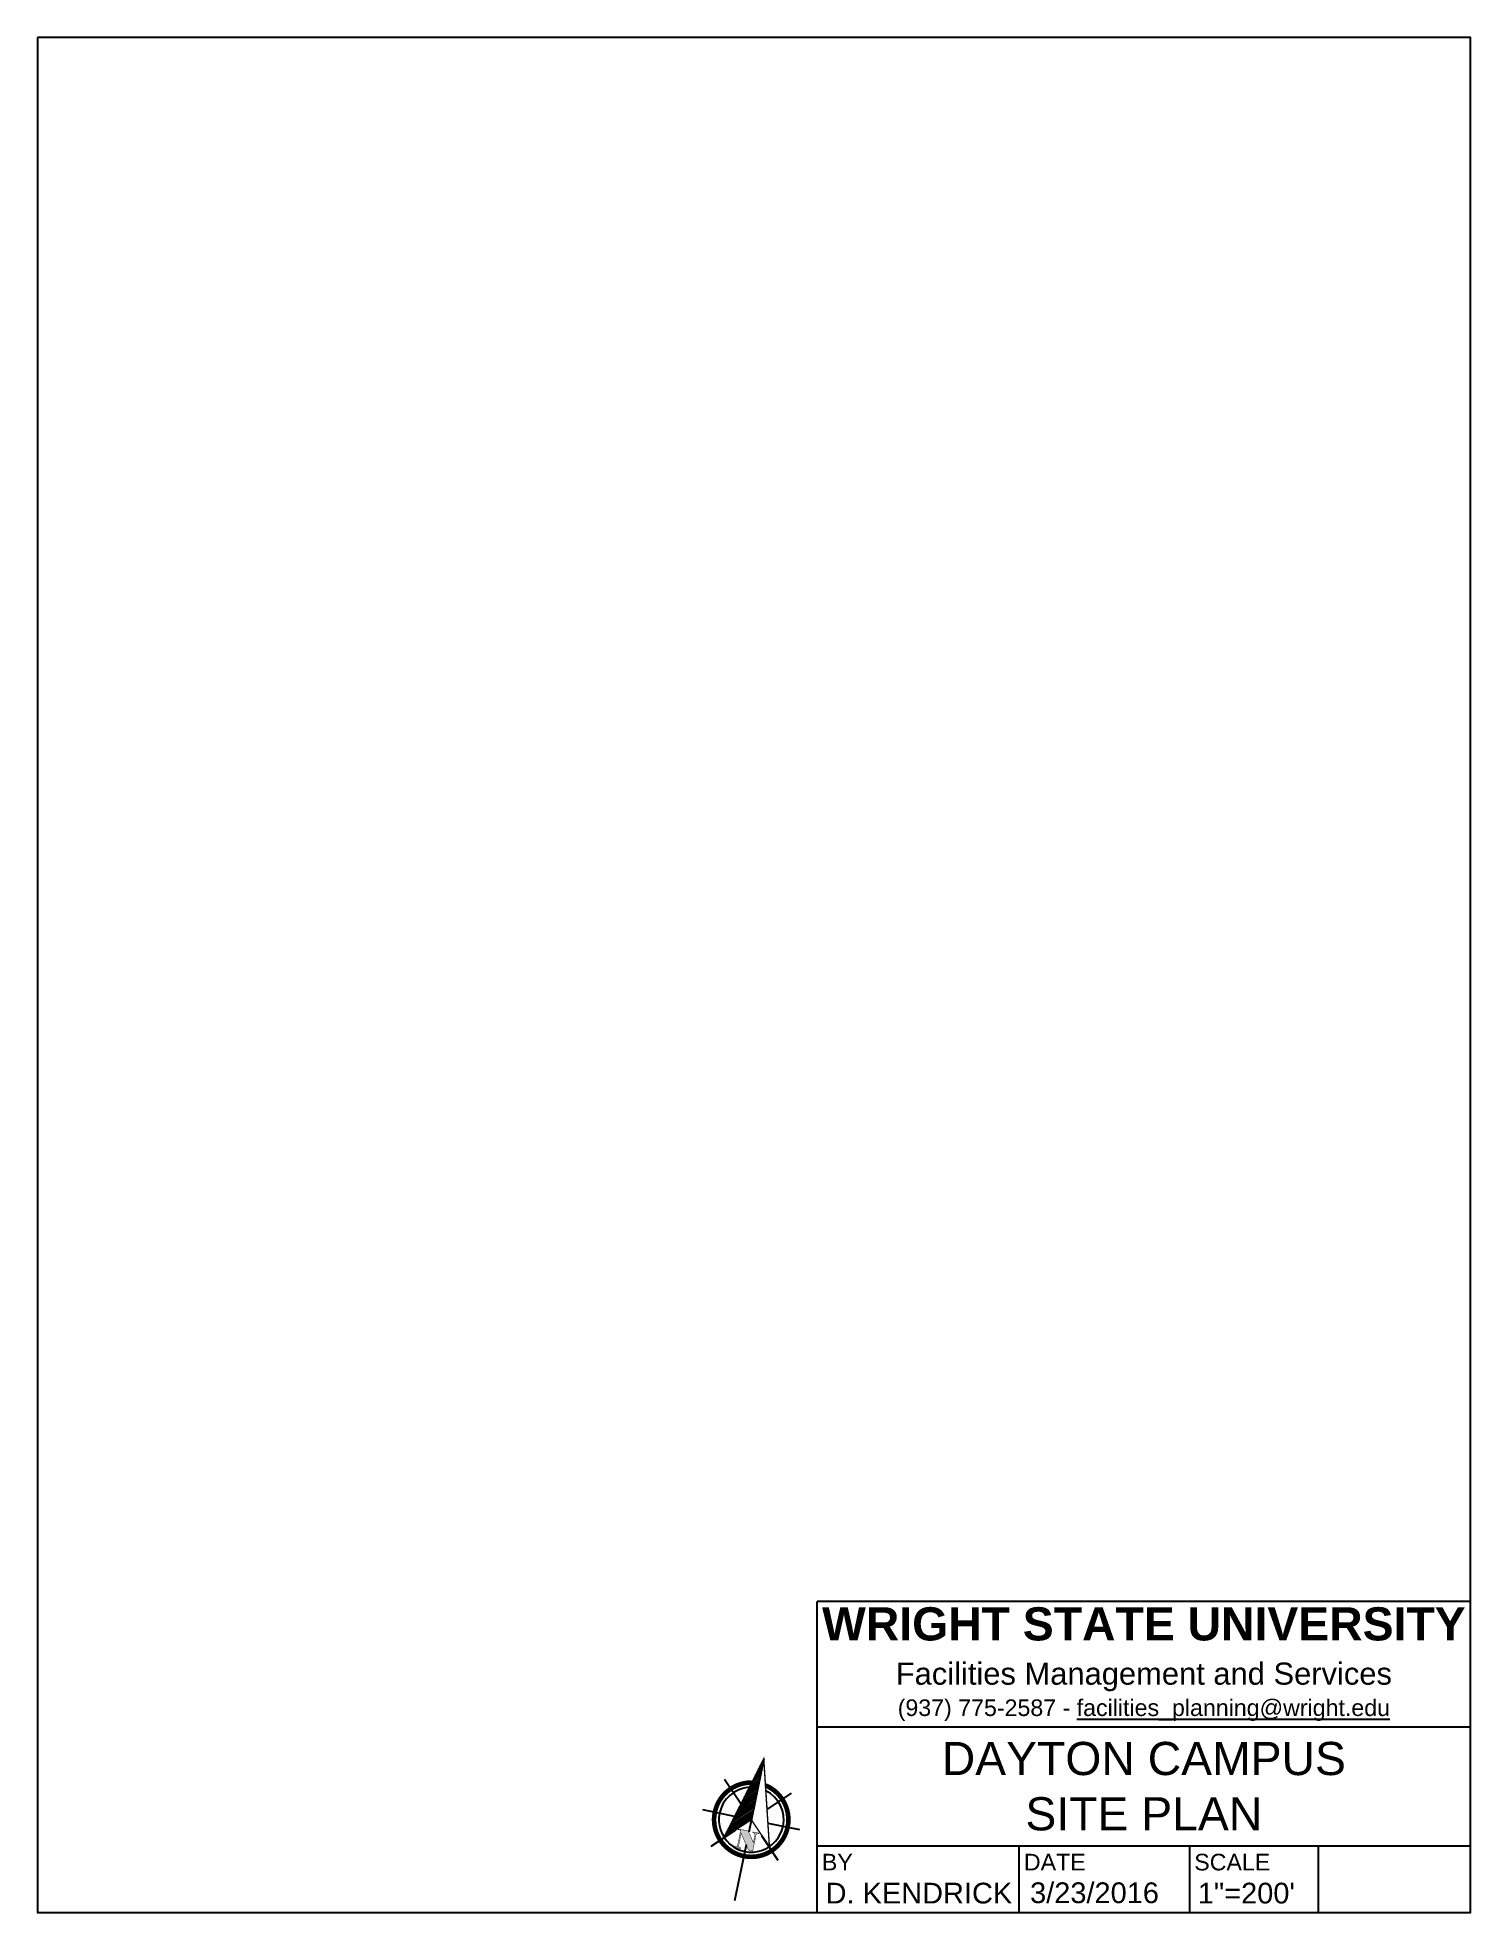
# Paper-space layout 'Letter2' of a CAD drawing. Header units: inches. Extents: x 0.1 to 8.2, y 0.1 to 10.7.
import ezdxf

# ---------------------------------------------------------------- set-up
doc = ezdxf.new("R2010")
doc.units = ezdxf.units.IN
doc.header["$LTSCALE"] = 0.5
doc.header["$MEASUREMENT"] = 0
doc.set_wipeout_variables(frame=1)
for name, color, linetype in [('BORDER', 11, 'Continuous'), ('BORDER-NOTE', 2, 'Continuous'), ('North Arrow', 2, 'Continuous'), ('Wipeout', 7, 'Continuous')]:
    doc.layers.add(name, color=color, linetype=linetype)
doc.layers.add('Viewport', color=6, linetype='Continuous', plot=False)
doc.styles.add('Arial', font='arial.ttf')
doc.styles.add('Title Block', font='arial.ttf')

# ---------------------------------------------------------------- blocks, each defined once
blk = doc.blocks.new('*X9')
at = {"color": 0}
for p, q in [((146.36, -413.14), (147.62, -411.88)), ((146.55, -412.41), (147.62, -411.35)), ((146.75, -411.68), (147.62, -410.82)), ((146.95, -410.95), (147.62, -410.29)), ((147.15, -410.22), (147.62, -409.76)), ((147.35, -409.49), (147.62, -409.23)), ((147.55, -408.76), (147.62, -408.7)), ((144.96, -418.25), (147.62, -415.59)), ((145.16, -417.52), (147.62, -415.06)), ((145.36, -416.79), (147.62, -414.53)), ((145.56, -416.06), (147.62, -414)), ((145.76, -415.33), (147.62, -413.47)), ((145.96, -414.6), (147.62, -412.94)), ((146.16, -413.87), (147.62, -412.41)), ((143.36, -424.09), (147.62, -419.83)), ((143.56, -423.36), (147.62, -419.3)), ((143.76, -422.63), (147.62, -418.77)), ((143.96, -421.9), (147.62, -418.24)), ((144.16, -421.17), (147.62, -417.71)), ((144.36, -420.44), (147.62, -417.18)), ((144.56, -419.71), (147.62, -416.65)), ((144.76, -418.98), (147.62, -416.12)), ((142.76, -426.28), (147.62, -421.42)), ((142.96, -425.55), (147.62, -420.89)), ((143.16, -424.82), (147.62, -420.36))]:
    blk.add_line(p, q, dxfattribs=at)
blk = doc.blocks.new('north_small')
at = {"layer": 'North Arrow'}
blk.add_hatch(color=256, dxfattribs=at).paths.add_polyline_path([(0.153, 0.79), (0.041, 0.813), (0.04, 0.805), (0.069, 0.799), (0.034, 0.63), (0.034, 0.626), (0.033, 0.623), (0.032, 0.621), (0.03, 0.618), (0.029, 0.616), (0.028, 0.614), (0.026, 0.613), (0.024, 0.612), (0.023, 0.612), (0.021, 0.612), (0.019, 0.611), (0.016, 0.611), (0.013, 0.611), (0.01, 0.612), (0.006, 0.612), (0.002, 0.613), (0, 0.613), (-0.001, 0.605), (0.068, 0.591), (0.069, 0.599), (0.065, 0.6), (0.061, 0.601), (0.058, 0.602), (0.054, 0.604), (0.052, 0.605), (0.05, 0.606), (0.048, 0.607), (0.047, 0.608), (0.046, 0.609), (0.045, 0.611), (0.045, 0.613), (0.044, 0.615), (0.044, 0.618), (0.044, 0.621), (0.045, 0.625), (0.046, 0.628), (0.073, 0.762), (0.158, 0.573), (0.204, 0.563), (0.24, 0.738), (0.241, 0.742), (0.242, 0.745), (0.243, 0.748), (0.244, 0.751), (0.245, 0.753), (0.247, 0.755), (0.248, 0.756), (0.249, 0.757), (0.251, 0.758), (0.253, 0.758), (0.255, 0.758), (0.258, 0.758), (0.261, 0.758), (0.264, 0.758), (0.267, 0.758), (0.271, 0.757), (0.273, 0.757), (0.275, 0.765), (0.206, 0.779), (0.205, 0.771), (0.205, 0.771), (0.209, 0.77), (0.213, 0.769), (0.217, 0.767), (0.22, 0.766), (0.222, 0.765), (0.225, 0.764), (0.226, 0.762), (0.228, 0.761), (0.229, 0.759), (0.229, 0.758), (0.23, 0.756), (0.23, 0.753), (0.23, 0.75), (0.23, 0.747), (0.229, 0.744), (0.229, 0.74), (0.212, 0.659)])
for p, q in [((0.329, 1.605), (0.159, 0.777)), ((0.07, 1.095), (-0.113, 1.373)), ((0.366, 1.034), (0.644, 1.218)), ((0, 0.955), (-0.358, 1.029)), ((0.376, 0.878), (0.734, 0.805)), ((0.01, 0.799), (-0.269, 0.616)), ((0.305, 0.739), (0.489, 0.46)), ((0.13, 0.634), (0, 0))]:
    blk.add_line(p, q, dxfattribs=at)
for points, const_width in [([(-0.122, 0.715), (0.329, 1.605), (0.393, 0.612), (0.188, 0.917), (-0.122, 0.715)], 0.0158), ([(0.046, 0.628), (0.045, 0.625), (0.044, 0.621), (0.044, 0.618), (0.044, 0.615), (0.045, 0.613), (0.045, 0.611), (0.046, 0.609), (0.047, 0.608), (0.048, 0.607), (0.05, 0.606), (0.052, 0.605), (0.054, 0.604), (0.058, 0.602), (0.061, 0.601), (0.065, 0.6), (0.069, 0.599), (0.068, 0.591), (-0.001, 0.605), (0, 0.613), (0.002, 0.613), (0.006, 0.612), (0.01, 0.612), (0.013, 0.611), (0.016, 0.611), (0.019, 0.611), (0.021, 0.612), (0.023, 0.612), (0.024, 0.612), (0.026, 0.613), (0.028, 0.614), (0.029, 0.616), (0.03, 0.618), (0.032, 0.621), (0.033, 0.623), (0.034, 0.626), (0.034, 0.63), (0.069, 0.799), (0.04, 0.805), (0.041, 0.813), (0.153, 0.79), (0.212, 0.659), (0.229, 0.74), (0.229, 0.744), (0.23, 0.747), (0.23, 0.75), (0.23, 0.753), (0.23, 0.756), (0.229, 0.758), (0.229, 0.759), (0.228, 0.761), (0.226, 0.762), (0.225, 0.764), (0.222, 0.765), (0.22, 0.766), (0.217, 0.767), (0.213, 0.769), (0.209, 0.77), (0.205, 0.771), (0.205, 0.771), (0.206, 0.779), (0.275, 0.765), (0.273, 0.757), (0.271, 0.757), (0.267, 0.758), (0.264, 0.758), (0.261, 0.758), (0.258, 0.758), (0.255, 0.758), (0.253, 0.758), (0.251, 0.758), (0.249, 0.757), (0.248, 0.756), (0.247, 0.755), (0.245, 0.753), (0.244, 0.751), (0.243, 0.748), (0.242, 0.745), (0.241, 0.742), (0.24, 0.738), (0.204, 0.563), (0.158, 0.573), (0.073, 0.762), (0.046, 0.628), (0.046, 0.628)], 0.00525)]:
    blk.add_lwpolyline(points, dxfattribs=dict(at, const_width=const_width))
at = {"layer": 'North Arrow', "const_width": 0.0525}
for points in [[(-0.224, 1.001, 1), (0.599, 0.833, 0.359415), (0.349, 1.305, 1)], [(0.193, 1.337, 0.359415), (-0.224, 1.001, 1)]]:
    blk.add_lwpolyline(points, format="xyb", dxfattribs=at)
at = {"layer": 'North Arrow'}
for start, end in [(93.448, 168.4211), (348.4211, 63.3941), (168.4211, 348.4211)]:
    blk.add_arc((0.188, 0.917), 0.367, start, end, dxfattribs=at)
at = {"layer": 'North Arrow', "xscale": 0.05250000000000003, "yscale": 0.05250000000000003, "zscale": 0.05250000000000003, "rotation": 348.4210566735326}
blk.add_blockref('*X9', (-2.959, 24.171), dxfattribs=at)

psp = doc.layouts.new('Letter2')

# ---------------------------------------------------------------- block references
at = {"layer": 'North Arrow', "xscale": 0.5, "yscale": 0.5, "zscale": 0.5}
psp.add_blockref('north_small', (4, 0.141), dxfattribs=at)

# ---------------------------------------------------------------- viewports
at = {"layer": 'Viewport', "view_target_point": (18356651.37, 7836435.707), "view_twist_angle": 348.49757075}
psp.add_viewport(center=(4.109, 5.375), size=(8.1, 10.6), view_center_point=(41923.75, 25439.211), view_height=40696.2556, dxfattribs=at)

# ---------------------------------------------------------------- next in the draw order: wipeouts: each hides what was drawn before it
psp.add_wipeout([(4.467, 0.075), (8.159, 0.075), (8.159, 1.833), (4.467, 1.833), (4.467, 1.833), (4.467, 1.833), (4.467, 0.451)]).dxf.layer = 'Wipeout'

# ---------------------------------------------------------------- next in the draw order: linework, layer by layer
at = {"layer": 'BORDER'}
for p, q in [((4.467, 0.075), (4.467, 1.833)), ((4.467, 0.075), (4.467, 1.188)), ((4.467, 1.125), (8.159, 1.125)), ((4.467, 0.451), (8.159, 0.451)), ((5.609, 0.075), (5.609, 0.451)), ((6.572, 0.075), (6.572, 0.451)), ((7.301, 0.075), (7.301, 0.451)), ((4.467, 0.075), (8.159, 0.075))]:
    psp.add_line(p, q, dxfattribs=at)
psp.add_lwpolyline([(0.059, 10.675), (0.059, 0.075), (8.159, 0.075), (8.159, 10.675)], close=True, dxfattribs=at)
psp.add_lwpolyline([(8.159, 1.833), (4.467, 1.833)], dxfattribs=at)

# ---------------------------------------------------------------- next in the draw order: texts
at = {"layer": 'BORDER-NOTE'}
for s, height, style, p in [('BY', 0.0938, 'Title Block', (4.493, 0.313)), ('DATE', 0.0938, 'Title Block', (5.635, 0.313)), ('SCALE', 0.0938, 'Title Block', (6.598, 0.313)), ('D. KENDRICK', 0.11719, 'Arial', (4.514, 0.126)), ('3/23/2016', 0.1172, 'Arial', (5.67, 0.128)), ('1"=200\'', 0.1172, 'Arial', (6.618, 0.126))]:
    psp.add_text(s, height=height, dxfattribs=dict(at, style=style)).set_placement(p)
at = {"layer": 'BORDER-NOTE', "insert": (6.313, 1.479), "char_height": 0.125, "width": 3.6924, "attachment_point": 5, "style": 'Title Block'}
psp.add_mtext('{\\fArial|b1|i0|c0|p34;\\H1.5x;WRIGHT STATE UNIVERSITY\\fArial|b0|i0|c0|p34;\\H0.66667x;^JFacilities Management and Services^J\\H0.75x;(937) 775-2587 - \\L\\C162;facilities_planning@wright.edu}', dxfattribs=at)
at = {"layer": 'BORDER-NOTE', "color": 242, "insert": (6.313, 0.788), "char_height": 0.1875, "width": 3.69231, "attachment_point": 5, "style": 'Arial'}
psp.add_mtext('DAYTON CAMPUS\\PSITE PLAN', dxfattribs=at)

doc.saveas('drawing.dxf')
